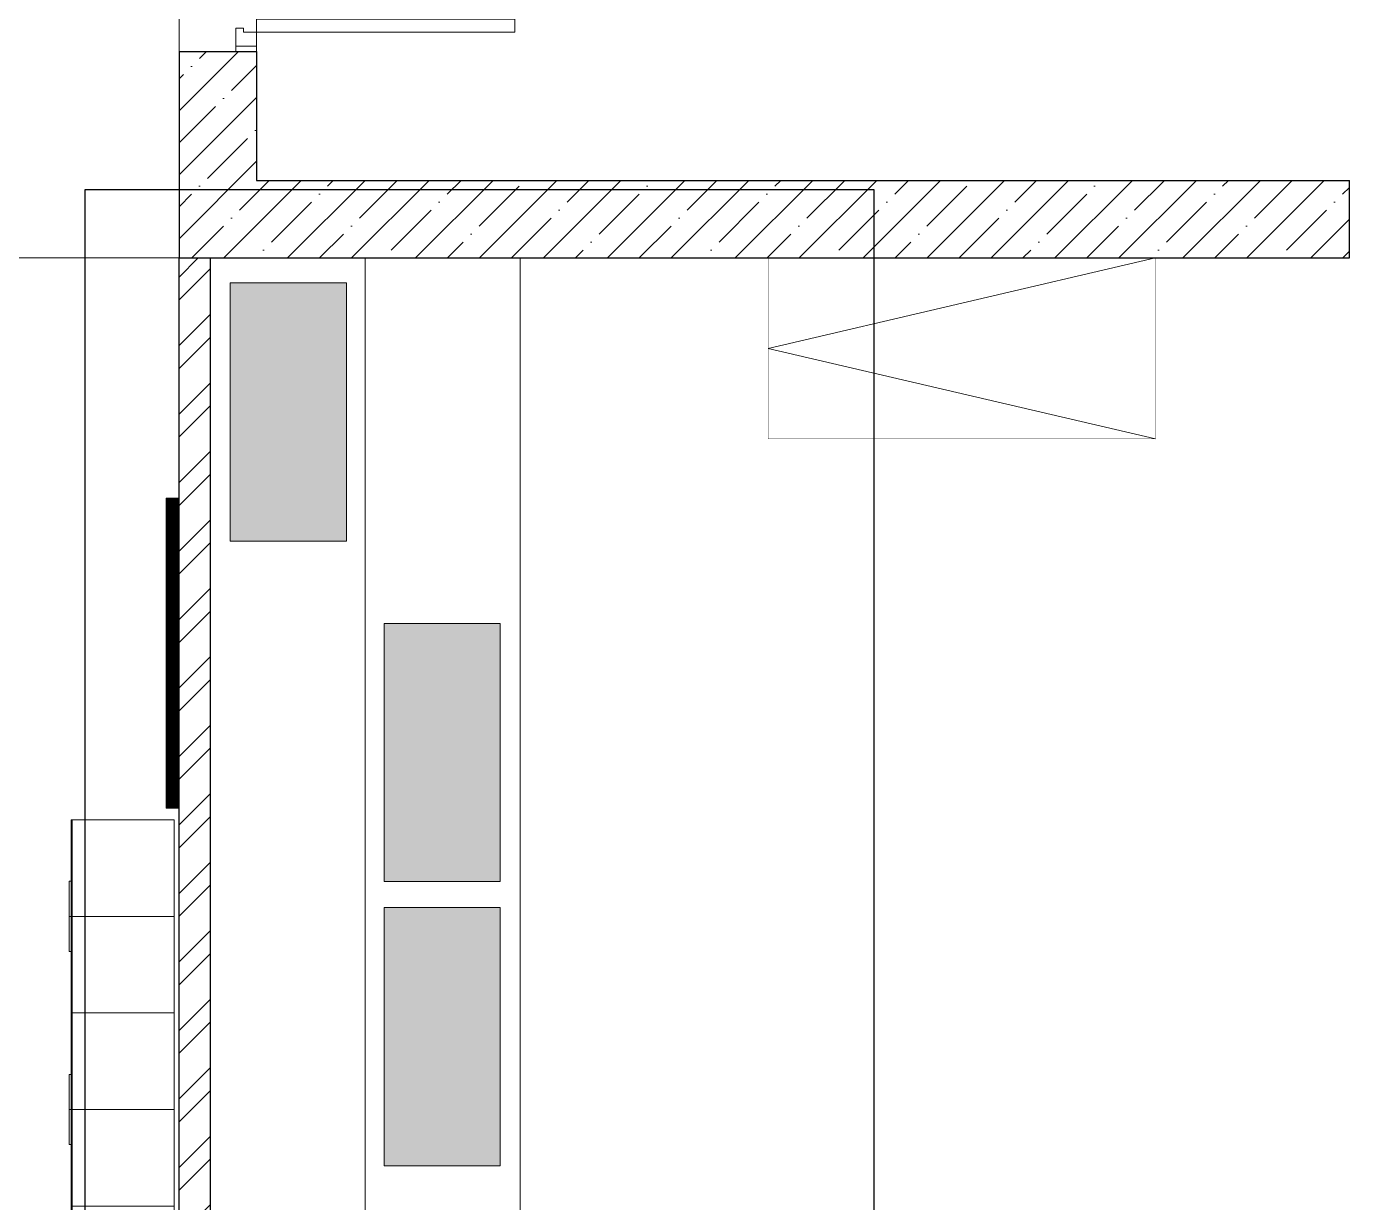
# Model space of a CAD drawing. Header units: millimetres. Extents: x -13407 to 8063098, y -2635 to 109271.
# Drawn here: x 5661 to 10872, y 2594 to 7145 of the extents above; entities that cross this region are included whole.
import ezdxf

# ---------------------------------------------------------------- set-up
doc = ezdxf.new("R2010")
doc.units = ezdxf.units.MM
doc.linetypes.add('ACAD_ISO03W100', pattern=[30, 12, -18])
doc.linetypes.add('CENTER', pattern=[2, 1.25, -0.25, 0.25, -0.25])
doc.layers.get('Defpoints').update_dxf_attribs({"color": 6})
for name, color, linetype, lineweight in [('АР_Двери', 5, 'Continuous', 18), ('АР_Оси', 193, 'Continuous', 9), ('АР_Перегородки газоблок', 165, 'Continuous', 30), ('АР_Перегородки_кирпич_Штрих', 244, 'Continuous', 5), ('АР_Сущ Несущая стена', 202, 'Continuous', 30), ('АР_Штриховка монолит', 250, 'Continuous', 9), ('ТХ_мебель передв', 250, 'Continuous', 13), ('ТХ_мебель_стац', 250, 'Continuous', 13)]:
    doc.layers.add(name, color=color, linetype=linetype, lineweight=lineweight)

# ---------------------------------------------------------------- blocks, each defined once
blk = doc.blocks.new('Полуторная_на лестницу')
at = {"color": 253}
for points in [[(75, 80), (75, 1080), (124.9, 1080), (124.9, 80)], [(1375.1, 430), (1375.1, 80), (1425, 80), (1425, 430)]]:
    blk.add_lwpolyline(points, close=True, dxfattribs=at)
for points in [[(0, 0), (0, 80), (20, 80), (20, 0), (0, 0)], [(20, 80), (20, 0), (90, 0), (90, 30), (75, 30), (75, 80), (20, 80)], [(1480, 80), (1480, 0), (1410, 0), (1410, 30), (1425, 30), (1425, 80), (1480, 80)], [(1500, 0), (1500, 80), (1480, 80), (1480, 0), (1500, 0)]]:
    blk.add_lwpolyline(points, dxfattribs=at)
at = {"color": 253, "linetype": 'ACAD_ISO03W100', "ltscale": 3}
for centre, radius, start, end in [((75, 80), 1000, 0, 90), ((1465.4, 39.6), 392.5, 95.9075, 174.0925)]:
    blk.add_arc(centre, radius, start, end, dxfattribs=at)
blk = doc.blocks.new('A$C3da1b1ea')
at = {"color": 253, "lineweight": 0}
blk.add_lwpolyline([(0, 0), (50, 0), (50, -1200), (0, -1200), (0, 0)], dxfattribs=at)
blk = doc.blocks.new('У016')
at = {"layer": 'ТХ_мебель передв', "color": 253, "lineweight": 0, "ltscale": 100, "transparency": 33554687}
for p, q in [((-49562.5, 37416.5), (-49212.5, 35916.5)), ((-49212.5, 35916.5), (-48862.5, 37416.5))]:
    blk.add_line(p, q, dxfattribs=at)
at = {"layer": 'ТХ_мебель передв', "color": 253, "lineweight": 0, "ltscale": 100, "transparency": 33554687, "const_width": 1}
blk.add_lwpolyline([(-49562.5, 37416.5), (-49562.5, 35916.5), (-48862.5, 35916.5), (-48862.5, 37416.5)], close=True, dxfattribs=at)
blk = doc.blocks.new('У005-3740')
at = {"layer": 'ТХ_мебель передв', "color": 253}
for p, q in [((-231583.2, 58866.8, -0.6), (-231188.1, 58866.8, -0.6)), ((-231583.2, 58492.8, -0.6), (-231188.1, 58492.8, -0.6)), ((-231583.2, 58118.8, -0.6), (-231188.1, 58118.8, -0.6)), ((-231583.2, 57744.8, -0.6), (-231188.1, 57744.8, -0.6)), ((-231583.2, 57370.8, -0.6), (-231188.1, 57370.8, -0.6)), ((-231583.2, 56996.8, -0.6), (-231188.1, 56996.8, -0.6)), ((-231583.2, 56622.8, -0.6), (-231188.1, 56622.8, -0.6)), ((-231583.2, 56248.8, -0.6), (-231188.1, 56248.8, -0.6)), ((-231583.2, 55874.8, -0.6), (-231188.1, 55874.8, -0.6))]:
    blk.add_line(p, q, dxfattribs=at)
at = {"layer": 'ТХ_мебель передв', "color": 253, "elevation": -0.6}
for points in [[(-231587.2, 55500.8), (-231587.2, 59240.8), (-231583.2, 59240.8), (-231583.2, 55500.8)], [(-231188.1, 55500.8), (-231188.1, 59240.8), (-231583.2, 59240.8), (-231583.2, 55500.8)], [(-231594.1, 59002.7), (-231594.1, 58866.8), (-231587.2, 58866.8), (-231587.2, 59002.7)], [(-231594.1, 58866.8), (-231594.1, 58730.9), (-231587.2, 58730.9), (-231587.2, 58866.8)], [(-231594.1, 58254.7), (-231594.1, 58118.8), (-231587.2, 58118.8), (-231587.2, 58254.7)], [(-231594.1, 58118.8), (-231594.1, 57982.9), (-231587.2, 57982.9), (-231587.2, 58118.8)], [(-231594.1, 57506.7), (-231594.1, 57370.8), (-231587.2, 57370.8), (-231587.2, 57506.7)], [(-231594.1, 57370.8), (-231594.1, 57234.9), (-231587.2, 57234.9), (-231587.2, 57370.8)], [(-231594.1, 56758.7), (-231594.1, 56622.8), (-231587.2, 56622.8), (-231587.2, 56758.7)], [(-231594.1, 56622.8), (-231594.1, 56486.9), (-231587.2, 56486.9), (-231587.2, 56622.8)], [(-231594.1, 56010.7), (-231594.1, 55874.8), (-231587.2, 55874.8), (-231587.2, 56010.7)], [(-231594.1, 55874.8), (-231594.1, 55738.9), (-231587.2, 55738.9), (-231587.2, 55874.8)]]:
    blk.add_lwpolyline(points, close=True, dxfattribs=at)

msp = doc.modelspace()

# ---------------------------------------------------------------- hatches: boundary and pattern name
at = {"layer": 'АР_Перегородки_кирпич_Штрих', "ltscale": 100}
h = msp.add_hatch(dxfattribs=at)
h.set_pattern_fill('ANSI32', color=253, scale=500)
h.set_pattern_definition([(45, (-956219.4, 73607.64), (-132.58252, 132.58252), []), (45, (-956131.01, 73607.64), (-132.58252, 132.58252), [])])
h.paths.add_polyline_path([(6250, 6250), (6250, 100), (6370, 100), (6370, 6250)])
at = {"layer": 'АР_Штриховка монолит', "ltscale": 100}
h = msp.add_hatch(dxfattribs=at)
h.set_pattern_fill('ANSI35', color=253, scale=700)
h.set_pattern_definition([(45, (-947672.81, 116349.9), (-123.743687, 123.743687), []), (45, (-947549.07, 116349.9), (-123.743687, 123.743687), [218.75, -43.75, 0, -43.75])])
h.paths.add_polyline_path([(10780, 6550), (6550, 6550), (6550, 7050), (6250, 7050), (6250, 6250), (10780, 6250)])
at = {"layer": 'ТХ_мебель передв', "transparency": 33554508}
for points in [[(6897.9, 6153.2), (6897.9, 5153.1), (6448.1, 5153.1), (6448.1, 6153.2)], [(7493.5, 4835.3), (7493.5, 3835.2), (7043.8, 3835.2), (7043.8, 4835.3)], [(7493.5, 3735.3), (7493.5, 2735.2), (7043.8, 2735.2), (7043.8, 3735.3)]]:
    msp.add_hatch(color=253, dxfattribs=at).paths.add_polyline_path(points)

# ---------------------------------------------------------------- linework, layer by layer
at = {"layer": 'Defpoints', "color": 253, "ltscale": 100}
msp.add_lwpolyline([(5886.9, 6514.8), (8939.4, 6514.8), (8939.4, -887.7), (5886.9, -887.7)], close=True, dxfattribs=at)
at = {"layer": 'АР_Оси', "color": 253, "linetype": 'CENTER', "ltscale": 1000}
for p, q in [((6250, -1811.3), (6250, 32072.7)), ((-12563.8, 6250), (71033.4, 6250))]:
    msp.add_line(p, q, dxfattribs=at)
at = {"layer": 'АР_Перегородки газоблок', "color": 253, "ltscale": 100}
for points in [[(6250, 100), (6250, 6250)], [(6370, 6250), (6370, 100)]]:
    msp.add_lwpolyline(points, dxfattribs=at)
at = {"layer": 'АР_Сущ Несущая стена', "color": 253, "ltscale": 100}
for p, q in [((6250, 7050), (6250, 6250)), ((6250, 7050), (6550, 7050)), ((6550, 7050), (6550, 6550)), ((6550, 6550), (10780, 6550)), ((10780, 6250), (10780, 6550)), ((6250, 6250), (10780, 6250))]:
    msp.add_line(p, q, dxfattribs=at)
at = {"layer": 'ТХ_мебель передв', "color": 253}
for points in [[(6448.1, 5153.1), (6448.1, 6153.1), (6897.9, 6153.2), (6897.9, 5153.2)], [(7043.8, 3835.2), (7043.8, 4835.2), (7493.5, 4835.3), (7493.5, 3835.3)], [(7043.8, 2735.2), (7043.8, 3735.2), (7493.5, 3735.3), (7493.5, 2735.3)]]:
    msp.add_lwpolyline(points, close=True, dxfattribs=at)
at = {"layer": 'ТХ_мебель передв', "color": 253, "lineweight": 0}
for points in [[(6897.9, 6153.2), (6897.9, 5153.1), (6448.1, 5153.1), (6448.1, 6153.2)], [(7493.5, 4835.3), (7493.5, 3835.2), (7043.8, 3835.2), (7043.8, 4835.3)], [(7493.5, 3735.3), (7493.5, 2735.2), (7043.8, 2735.2), (7043.8, 3735.3)]]:
    msp.add_lwpolyline(points, close=True, dxfattribs=at)
at = {"layer": 'ТХ_мебель передв', "color": 253, "const_width": 50}
msp.add_lwpolyline([(6225, 5320.3), (6225, 4120.3)], dxfattribs=at)
at = {"layer": 'ТХ_мебель_стац', "color": 253}
for points in [[(6370, 6250), (6370, 100), (6970, 100), (6970, 6250)], [(6970, 6250), (6970, 100), (7570, 100), (7570, 6250)]]:
    msp.add_lwpolyline(points, close=True, dxfattribs=at)

# ---------------------------------------------------------------- block references
at = {"layer": 'АР_Двери', "color": 253, "xscale": -1, "rotation": 270}
msp.add_blockref('Полуторная_на лестницу', (6470, 7050), dxfattribs=at)
at = {"layer": 'ТХ_мебель передв', "color": 253, "rotation": 270}
msp.add_blockref('У016', (-27386.5, -43312.5), dxfattribs=at)
at = {"layer": 'ТХ_мебель передв', "color": 253, "lineweight": 0, "rotation": 180}
msp.add_blockref('A$C3da1b1ea', (6250, 4120.3), dxfattribs=at)
at = {"layer": 'ТХ_мебель передв', "color": 253}
msp.add_blockref('У005-3740', (237419.4, -55166, 0.6), dxfattribs=at)

doc.saveas('drawing.dxf')
